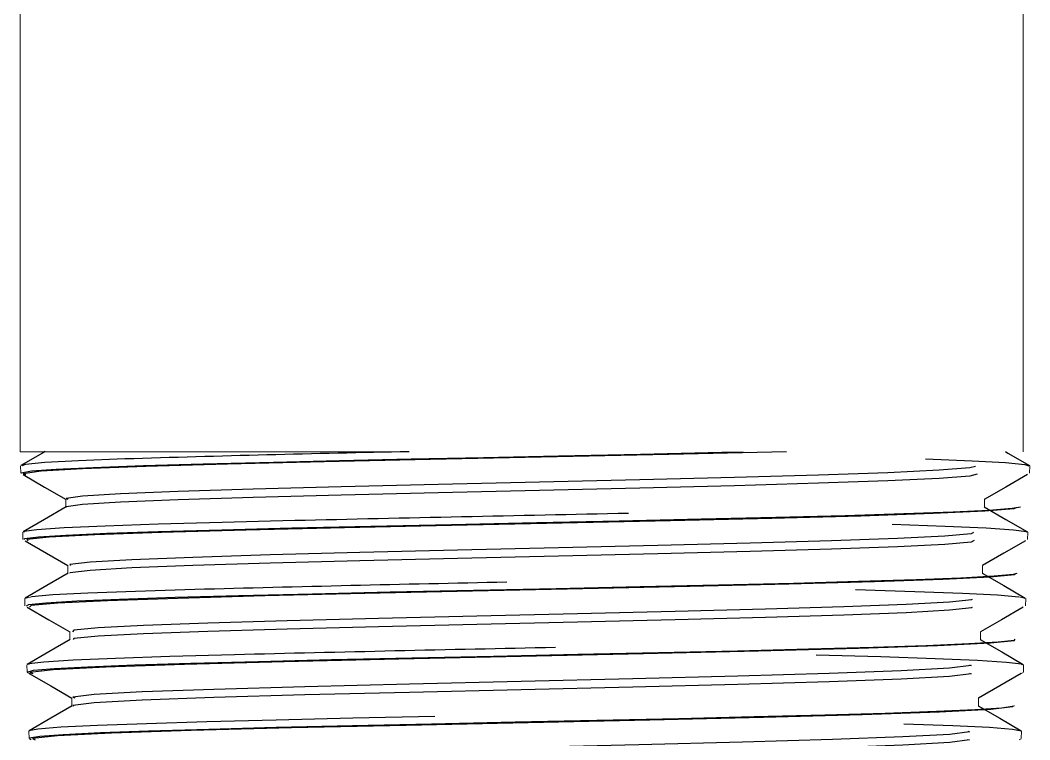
# Model space of a CAD drawing. Extents: x -1889 to 1550, y -1971 to 1122.
# Drawn here: x 1375.02 to 1376.344, y -880.805 to -879.861 of the extents above; entities that cross this region are included whole.
import ezdxf

# ---------------------------------------------------------------- set-up
doc = ezdxf.new("R2010")
doc.units = 0
doc.header["$LTSCALE"] = 12
doc.header["$MEASUREMENT"] = 0
doc.layers.add('AM_0', color=7, linetype='CONTINUOUS', lineweight=30)

msp = doc.modelspace()

# ---------------------------------------------------------------- linework, layer by layer
at = {"layer": 'AM_0', "lineweight": 18}
for p, q in [((1375.0198, -869.41165), (1375.0198, -880.42715)), ((1376.3348, -880.42715), (1376.3348, -869.41165)), ((1375.0198, -880.42715), (1375.52973, -880.42715)), ((1375.02038, -880.4458), (1375.02067, -880.45528)), ((1376.34358, -880.4458), (1376.34328, -880.45528)), ((1375.07957, -880.48923), (1375.07957, -880.49982)), ((1376.28438, -880.48923), (1376.28438, -880.49982)), ((1375.02308, -880.53279), (1375.02338, -880.54225)), ((1375.02457, -880.53177), (1375.02539, -880.53271)), ((1376.33938, -880.53177), (1376.33856, -880.53271)), ((1376.34087, -880.53279), (1376.34057, -880.54225)), ((1375.08229, -880.57618), (1375.08229, -880.58677)), ((1376.28166, -880.57618), (1376.28166, -880.58677)), ((1375.03471, -880.61737), (1375.02608, -880.61967)), ((1376.32924, -880.61737), (1376.33787, -880.61967)), ((1375.02579, -880.61968), (1375.02609, -880.6292)), ((1376.33816, -880.61968), (1376.33787, -880.6292)), ((1375.08499, -880.66314), (1375.08499, -880.67373)), ((1376.27897, -880.66314), (1376.27897, -880.67373)), ((1375.0285, -880.7067), (1375.02879, -880.71611)), ((1376.33545, -880.7067), (1376.33516, -880.71611)), ((1375.02912, -880.71653), (1375.03159, -880.71796)), ((1376.33483, -880.71653), (1376.33237, -880.71796)), ((1375.08768, -880.7501), (1375.08768, -880.76069)), ((1376.27627, -880.7501), (1376.27627, -880.76069)), ((1375.03121, -880.79361), (1375.0315, -880.8031)), ((1375.03131, -880.79332), (1375.03214, -880.79358)), ((1375.03186, -880.8035), (1375.03433, -880.80493)), ((1376.33209, -880.8035), (1376.32962, -880.80493)), ((1376.33264, -880.79332), (1376.33181, -880.79358)), ((1376.33275, -880.79361), (1376.33245, -880.8031))]:
    msp.add_line(p, q, dxfattribs=at)
at = {"layer": 'AM_0', "flags": 128}
for points in [[(1375.05244, -880.42698), (1375.04899, -880.42897), (1375.02073, -880.4453)], [(1375.02241, -880.45523), (1375.0212, -880.45467), (1375.03462, -880.45236), (1375.06693, -880.45), (1375.11543, -880.44769), (1375.1815, -880.44533), (1375.25963, -880.44302), (1375.35204, -880.44066), (1375.43865, -880.43863), (1375.53244, -880.43656), (1375.62734, -880.43455), (1375.72545, -880.43247), (1375.83331, -880.43018), (1375.93979, -880.4278), (1375.96784, -880.42715)], [(1376.02476, -880.42715), (1375.87022, -880.43075), (1375.70278, -880.43435), (1375.55751, -880.43743), (1375.41822, -880.44052), (1375.29178, -880.4436), (1375.18444, -880.44669), (1375.10152, -880.44977), (1375.04711, -880.45286), (1375.02386, -880.45594), (1375.02731, -880.45711)], [(1376.31152, -880.42698), (1376.31497, -880.42897), (1376.34323, -880.4453)], [(1375.05229, -880.44142), (1375.02691, -880.4438), (1375.02177, -880.44576)], [(1375.15699, -880.43666), (1375.09607, -880.43904), (1375.05229, -880.44142)], [(1376.27256, -880.44636), (1376.26498, -880.44845), (1376.22476, -880.45154), (1376.15748, -880.45462), (1376.06644, -880.4577), (1375.95621, -880.46079), (1375.83221, -880.46387), (1375.70058, -880.46696), (1375.56785, -880.47004), (1375.44057, -880.47313), (1375.32505, -880.47621), (1375.22697, -880.4793), (1375.15121, -880.48238), (1375.10151, -880.48547), (1375.08027, -880.48855), (1375.0821, -880.48923)], [(1376.20696, -880.43666), (1376.26788, -880.43904), (1376.31167, -880.44142)], [(1376.31167, -880.44142), (1376.33705, -880.4438), (1376.34218, -880.44576)], [(1375.02356, -880.45714), (1375.05183, -880.47347), (1375.08009, -880.4898)], [(1376.27475, -880.45662), (1376.26498, -880.45932), (1376.22476, -880.46241), (1376.15748, -880.46549), (1376.06644, -880.46857), (1375.95621, -880.47166), (1375.83221, -880.47474), (1375.70058, -880.47783), (1375.56785, -880.48091), (1375.44057, -880.484), (1375.32505, -880.48708), (1375.22697, -880.49017), (1375.15121, -880.49325), (1375.10151, -880.49634), (1375.08027, -880.49942), (1375.08052, -880.49951)], [(1376.34039, -880.45714), (1376.31213, -880.47347), (1376.28387, -880.4898)], [(1375.08009, -880.49952), (1375.05183, -880.51584), (1375.02357, -880.53217)], [(1375.02563, -880.54218), (1375.02545, -880.54107), (1375.04383, -880.5387), (1375.07944, -880.5364), (1375.13328, -880.53404), (1375.20087, -880.53173), (1375.28412, -880.52937), (1375.37607, -880.52706), (1375.47936, -880.5247), (1375.58533, -880.52239), (1375.69701, -880.52003), (1375.80505, -880.51772), (1375.91253, -880.51536), (1376.01045, -880.51305), (1376.10162, -880.51069), (1376.17838, -880.50838), (1376.24294, -880.50603), (1376.28988, -880.50371), (1376.32054, -880.50136), (1376.33145, -880.49922)], [(1376.28386, -880.49952), (1376.31212, -880.51584), (1376.34038, -880.53217)], [(1376.32563, -880.50062), (1376.32254, -880.50221), (1376.2846, -880.5053), (1376.21667, -880.50838), (1376.12205, -880.51147), (1376.00546, -880.51455), (1375.87268, -880.51764), (1375.73027, -880.52072), (1375.58529, -880.5238), (1375.44489, -880.52689), (1375.31604, -880.52997), (1375.20509, -880.53306), (1375.11752, -880.53614), (1375.0577, -880.53923), (1375.02851, -880.54231), (1375.03022, -880.54412)], [(1375.20079, -880.52226), (1375.13115, -880.52464), (1375.0776, -880.52702)], [(1375.37975, -880.51751), (1375.28448, -880.51988), (1375.20079, -880.52226)], [(1376.16317, -880.52226), (1376.2328, -880.52464), (1376.28635, -880.52702)], [(1375.0776, -880.52702), (1375.04173, -880.52939), (1375.02457, -880.53177)], [(1376.26957, -880.53322), (1376.26671, -880.53482), (1376.23205, -880.53791), (1376.16999, -880.54099), (1376.08355, -880.54407), (1375.97705, -880.54716), (1375.85577, -880.55024), (1375.72568, -880.55333), (1375.59326, -880.55641), (1375.46502, -880.5595), (1375.34734, -880.56258), (1375.24601, -880.56567), (1375.16603, -880.56875), (1375.1114, -880.57184), (1375.08475, -880.57492), (1375.08585, -880.57618)], [(1376.28635, -880.52702), (1376.32223, -880.52939), (1376.33938, -880.53177)], [(1375.02618, -880.54404), (1375.05444, -880.56037), (1375.08229, -880.57646)], [(1376.27049, -880.54357), (1376.26671, -880.54569), (1376.23205, -880.54878), (1376.16999, -880.55186), (1376.08355, -880.55494), (1375.97705, -880.55803), (1375.85577, -880.56111), (1375.72568, -880.5642), (1375.59326, -880.56728), (1375.46502, -880.57037), (1375.34734, -880.57345), (1375.24601, -880.57654), (1375.16603, -880.57962), (1375.1114, -880.58271), (1375.08475, -880.58579), (1375.08531, -880.58644)], [(1376.33777, -880.54404), (1376.30951, -880.56037), (1376.28166, -880.57646)], [(1375.08287, -880.58644), (1375.05461, -880.60277), (1375.02635, -880.6191)], [(1375.02797, -880.62914), (1375.03108, -880.62741), (1375.05333, -880.62512), (1375.09418, -880.62274), (1375.15022, -880.62045), (1375.22306, -880.61807), (1375.3066, -880.61578), (1375.40322, -880.6134), (1375.50484, -880.61111), (1375.61437, -880.60873), (1375.72263, -880.60645), (1375.83271, -880.60406), (1375.93539, -880.60178), (1376.03362, -880.5994), (1376.11915, -880.59711), (1376.19444, -880.59473), (1376.25316, -880.59244), (1376.29701, -880.59006), (1376.3223, -880.58777), (1376.32718, -880.58621)], [(1376.32344, -880.58761), (1376.32349, -880.58858), (1376.29165, -880.59167), (1376.22946, -880.59475), (1376.13997, -880.59784), (1376.02761, -880.60092), (1375.89797, -880.60401), (1375.75744, -880.60709), (1375.613, -880.61017), (1375.47177, -880.61326), (1375.34075, -880.61634), (1375.22643, -880.61943), (1375.13442, -880.62251), (1375.06932, -880.6256), (1375.0343, -880.62868), (1375.0318, -880.63108)], [(1376.28108, -880.58644), (1376.30934, -880.60277), (1376.3376, -880.6191)], [(1375.10849, -880.61261), (1375.06255, -880.61499), (1375.03471, -880.61737)], [(1375.24882, -880.60786), (1375.1712, -880.61024), (1375.10849, -880.61261)], [(1376.11514, -880.60786), (1376.19276, -880.61024), (1376.25546, -880.61261)], [(1376.25546, -880.61261), (1376.30141, -880.61499), (1376.32924, -880.61737)], [(1375.02902, -880.63108), (1375.05728, -880.64741), (1375.08499, -880.66342)], [(1376.2673, -880.62027), (1376.26735, -880.62119), (1376.23827, -880.62428), (1376.18148, -880.62736), (1376.09976, -880.63044), (1375.99716, -880.63353), (1375.87878, -880.63661), (1375.75047, -880.6397), (1375.61859, -880.64278), (1375.48965, -880.64587), (1375.37003, -880.64895), (1375.26566, -880.65204), (1375.18166, -880.65512), (1375.12223, -880.65821), (1375.09027, -880.66129), (1375.08851, -880.66314)], [(1376.26728, -880.63053), (1376.26735, -880.63206), (1376.23827, -880.63514), (1376.18148, -880.63823), (1376.09976, -880.64131), (1375.99716, -880.6444), (1375.87878, -880.64748), (1375.75047, -880.65057), (1375.61859, -880.65365), (1375.48965, -880.65674), (1375.37003, -880.65982), (1375.26566, -880.66291), (1375.18166, -880.66599), (1375.12223, -880.66908), (1375.09027, -880.67216), (1375.08904, -880.67345)], [(1376.33494, -880.63108), (1376.30667, -880.64741), (1376.27897, -880.66342)], [(1375.02891, -880.7161), (1375.03744, -880.71382), (1375.06475, -880.71146), (1375.10846, -880.70915), (1375.1698, -880.70679), (1375.24366, -880.70448), (1375.33213, -880.70213), (1375.42781, -880.69981), (1375.53345, -880.69746), (1375.64019, -880.69515), (1375.75108, -880.69279), (1375.85684, -880.69048), (1375.96049, -880.68812), (1376.05334, -880.68581), (1376.13806, -880.68345), (1376.20753, -880.68114), (1376.26375, -880.67878), (1376.30199, -880.67647), (1376.32336, -880.67411), (1376.32453, -880.67311)], [(1375.08548, -880.67345), (1375.05721, -880.68978), (1375.02895, -880.70611)], [(1376.32206, -880.67451), (1376.32324, -880.67495), (1376.29212, -880.67842), (1376.22255, -880.68189), (1376.11893, -880.68536), (1375.98772, -880.68883), (1375.83714, -880.6923), (1375.67661, -880.69577), (1375.51618, -880.69924), (1375.36588, -880.70271), (1375.23511, -880.70618), (1375.13204, -880.70965), (1375.06307, -880.71312), (1375.03256, -880.71659), (1375.03642, -880.71796)], [(1376.27848, -880.67345), (1376.30674, -880.68978), (1376.335, -880.70611)], [(1375.1446, -880.69821), (1375.08911, -880.70059), (1375.05095, -880.70297)], [(1375.30058, -880.69346), (1375.21579, -880.69583), (1375.1446, -880.69821)], [(1376.06337, -880.69346), (1376.14817, -880.69583), (1376.21935, -880.69821)], [(1376.21935, -880.69821), (1376.27484, -880.70059), (1376.313, -880.70297)], [(1375.05095, -880.70297), (1375.03124, -880.70534), (1375.03087, -880.70663)], [(1376.26457, -880.70661), (1376.26689, -880.70756), (1376.23847, -880.71103), (1376.17497, -880.7145), (1376.08038, -880.71797), (1375.96062, -880.72144), (1375.82318, -880.72491), (1375.67667, -880.72838), (1375.53026, -880.73185), (1375.39308, -880.73532), (1375.27374, -880.73879), (1375.17968, -880.74226), (1375.11676, -880.74573), (1375.08892, -880.7492), (1375.09123, -880.7501)], [(1376.313, -880.70297), (1376.33271, -880.70534), (1376.33308, -880.70663)], [(1375.03157, -880.71795), (1375.05983, -880.73428), (1375.08768, -880.75037)], [(1376.26457, -880.71748), (1376.26689, -880.71843), (1376.23847, -880.7219), (1376.17497, -880.72537), (1376.08038, -880.72884), (1375.96062, -880.73231), (1375.82318, -880.73578), (1375.67667, -880.73925), (1375.53026, -880.74272), (1375.39308, -880.74619), (1375.27374, -880.74966), (1375.17968, -880.75313), (1375.11676, -880.7566), (1375.08892, -880.76007), (1375.08992, -880.76046)], [(1376.33239, -880.71795), (1376.30412, -880.73428), (1376.27627, -880.75037)], [(1375.08807, -880.76046), (1375.05981, -880.77679), (1375.03155, -880.79312)], [(1375.03305, -880.80305), (1375.03193, -880.80254), (1375.04539, -880.80017), (1375.07616, -880.79787), (1375.12512, -880.7955), (1375.18819, -880.7932), (1375.26716, -880.79083), (1375.35543, -880.78853), (1375.45551, -880.78616), (1375.55904, -880.78386), (1375.66896, -880.7815), (1375.77607, -880.77919), (1375.88344, -880.77683), (1375.98207, -880.77452), (1376.07477, -880.77216), (1376.15379, -880.76985), (1376.22137, -880.76749), (1376.27185, -880.76518), (1376.30668, -880.76282), (1376.32292, -880.76051), (1376.32242, -880.75988)], [(1376.32019, -880.76144), (1376.32109, -880.76171), (1376.29242, -880.76518), (1376.22527, -880.76865), (1376.12388, -880.77212), (1375.9946, -880.77559), (1375.84553, -880.77906), (1375.68597, -880.78253), (1375.52594, -880.786), (1375.37542, -880.78947), (1375.24382, -880.79294), (1375.13939, -880.79641), (1375.06863, -880.79988), (1375.03593, -880.80335), (1375.03931, -880.80493)], [(1376.27588, -880.76046), (1376.30414, -880.77679), (1376.3324, -880.79312)], [(1375.56326, -880.7743), (1375.45613, -880.77668), (1375.35555, -880.77905)], [(1375.07309, -880.78856), (1375.04286, -880.79094), (1375.03131, -880.79332)], [(1375.18554, -880.78381), (1375.12112, -880.78619), (1375.07309, -880.78856)], [(1375.35555, -880.77905), (1375.26445, -880.78143), (1375.18554, -880.78381)], [(1376.17841, -880.78381), (1376.24283, -880.78619), (1376.29086, -880.78856)], [(1376.29086, -880.78856), (1376.3211, -880.79094), (1376.33264, -880.79332)], [(1376.26245, -880.79358), (1376.26469, -880.79432), (1376.23853, -880.79779), (1376.17725, -880.80126), (1376.08473, -880.80473), (1375.96679, -880.8082), (1375.83078, -880.81167), (1375.68521, -880.81514), (1375.53921, -880.81861), (1375.4019, -880.82208), (1375.28185, -880.82555), (1375.18659, -880.82902), (1375.12205, -880.83249), (1375.09223, -880.83596), (1375.09437, -880.83705)], [(1376.26245, -880.80445), (1376.26469, -880.80519), (1376.23853, -880.80866), (1376.17725, -880.81213), (1376.08473, -880.8156), (1375.96679, -880.81907), (1375.83078, -880.82254), (1375.68521, -880.82601), (1375.53921, -880.82948), (1375.4019, -880.83295), (1375.28185, -880.83642), (1375.18659, -880.83989), (1375.12205, -880.84336), (1375.09223, -880.84683), (1375.09332, -880.84738)]]:
    msp.add_lwpolyline(points, dxfattribs=at)
at = {"layer": 'AM_0'}
for centre, radius, start, end in [((1376.17705, -913.10509), 32.68435, 91.134816, 91.788453), ((1381.23453, -1139.80374), 259.35233, 91.1968526, 91.2935404), ((1376.97006, -945.81578), 65.23063, 91.1527753, 91.5120415), ((1377.70811, -977.9309), 97.26724, 91.1702817, 91.4183107)]:
    msp.add_arc(centre, radius, start, end, dxfattribs=at)

doc.saveas('drawing.dxf')
